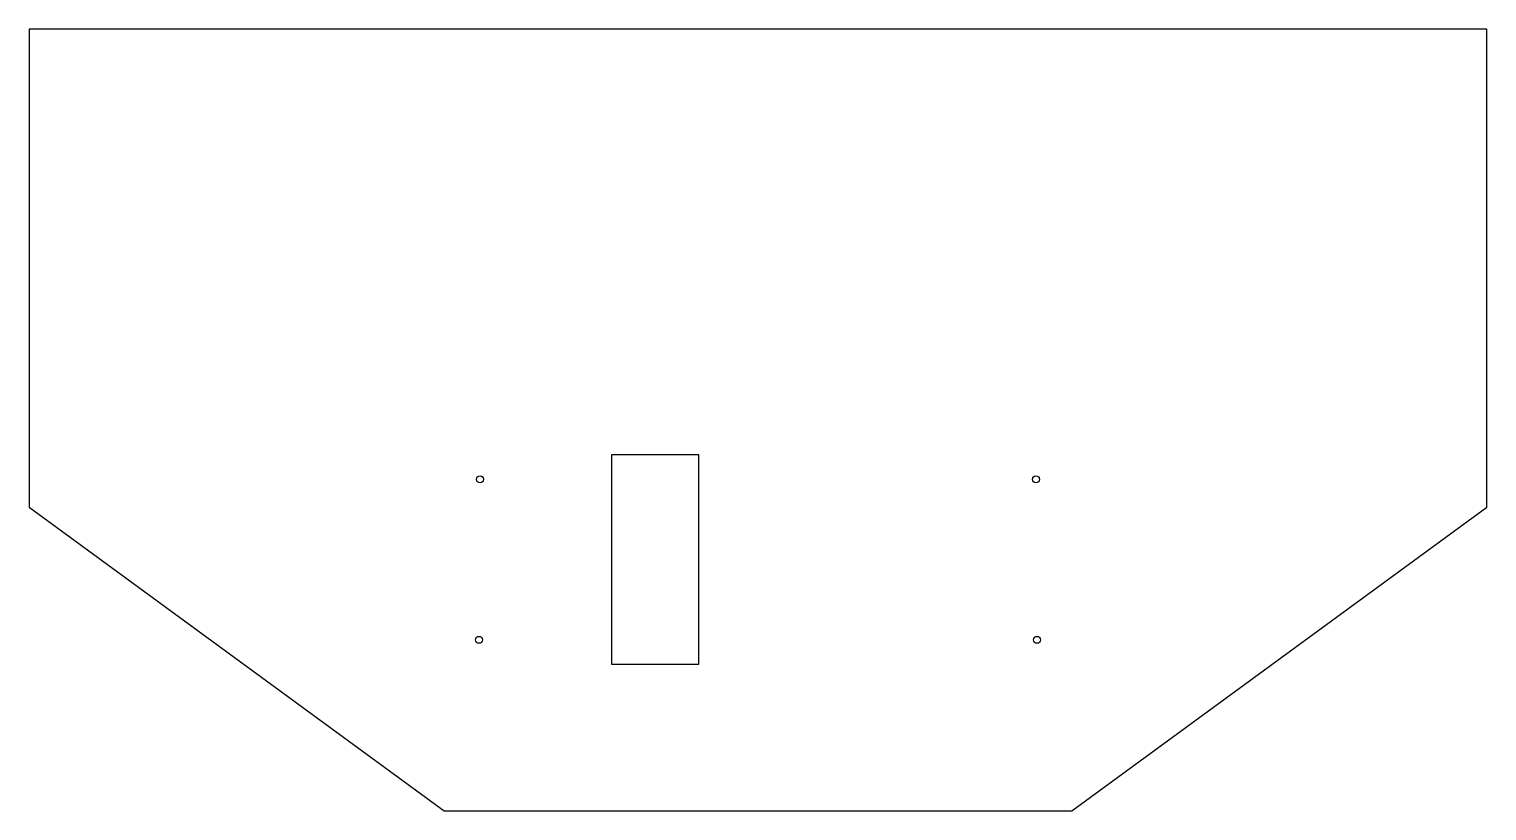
# Model space of a CAD drawing. Header units: millimetres. Extents: x -416 to 2, y -222 to 2.
import ezdxf

# ---------------------------------------------------------------- set-up
doc = ezdxf.new("R2010")
doc.units = ezdxf.units.MM
doc.layers.get('0').update_dxf_attribs({"linetype": 'CONTINUOUS'})

msp = doc.modelspace()

# ---------------------------------------------------------------- linework, layer by layer
for p, q in [((-224, -119.87, 0.1), (-249, -119.87, 0.1)), ((-249, -119.87, 0.1), (-249, -179.87, 0.1)), ((-224, -179.87, 0.1), (-224, -119.87, 0.1)), ((-249, -179.87, 0.1), (-224, -179.87, 0.1))]:
    msp.add_line(p, q)
msp.add_lwpolyline([(-416, 2.13), (-416, -134.87), (-297, -221.87), (-117, -221.87), (2, -134.87), (2, 2.13)], close=True)
at = {"extrusion": (0.005675, 5.9726e-17, 0.999984)}
msp.add_circle((-286.69, -126.88, -1.17), 1, dxfattribs=at)
at = {"extrusion": (0.005675, 5.95701e-17, 0.999984)}
msp.add_circle((-127.31, -126.88, -1.17), 1, dxfattribs=at)
at = {"extrusion": (-0.000847583, 6.05348e-17, 1)}
msp.add_circle((-287, -172.87, 0.18), 1, dxfattribs=at)
at = {"extrusion": (-0.000847583, -6.11371e-17, 1)}
msp.add_circle((-127, -172.87, 0.18), 1, dxfattribs=at)

doc.saveas('drawing.dxf')
